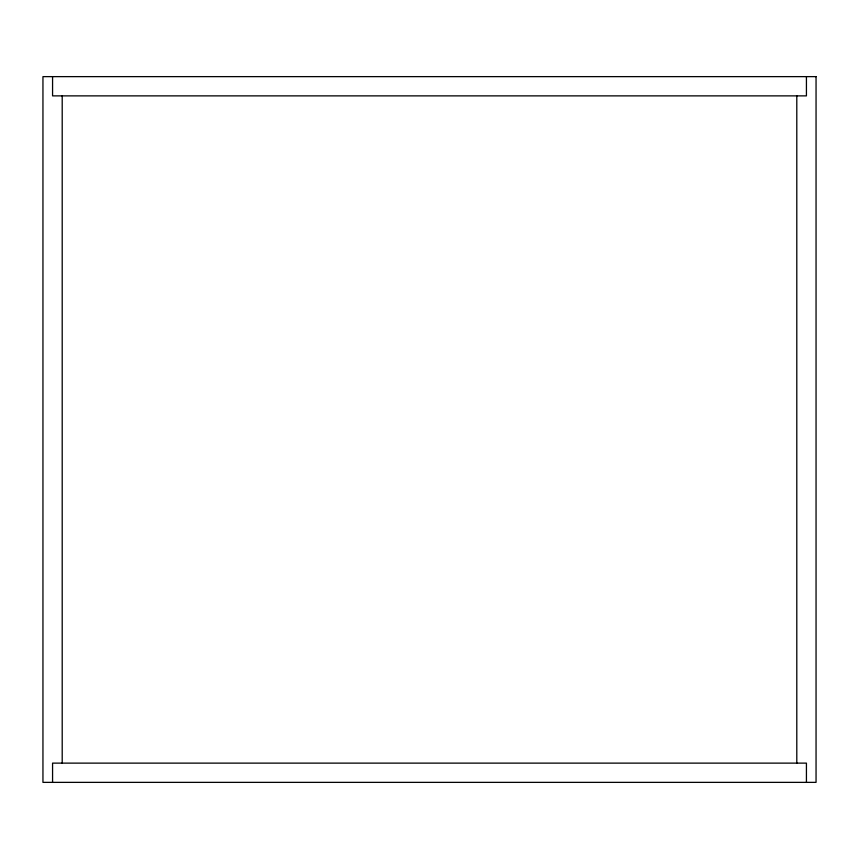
<?xml version="1.0" encoding="UTF-8"?>
<svg xmlns="http://www.w3.org/2000/svg" width="859" height="859" viewBox="0 0 859 859"><rect width="100%" height="100%" fill="white"/><g stroke="black" fill="none" stroke-linecap="round" stroke-linejoin="round"><path stroke-width="1.29" d="M806.429 76.634L806.429 95.875L52.571 95.875L52.571 76.634M806.429 782.366L806.429 763.125L52.571 763.125L52.571 782.366M796.798 95.875L796.798 763.125M62.202 95.875L62.202 763.125M816.05 76.634L42.95 76.634L42.95 782.366L816.05 782.366L816.05 76.634"/></g></svg>
